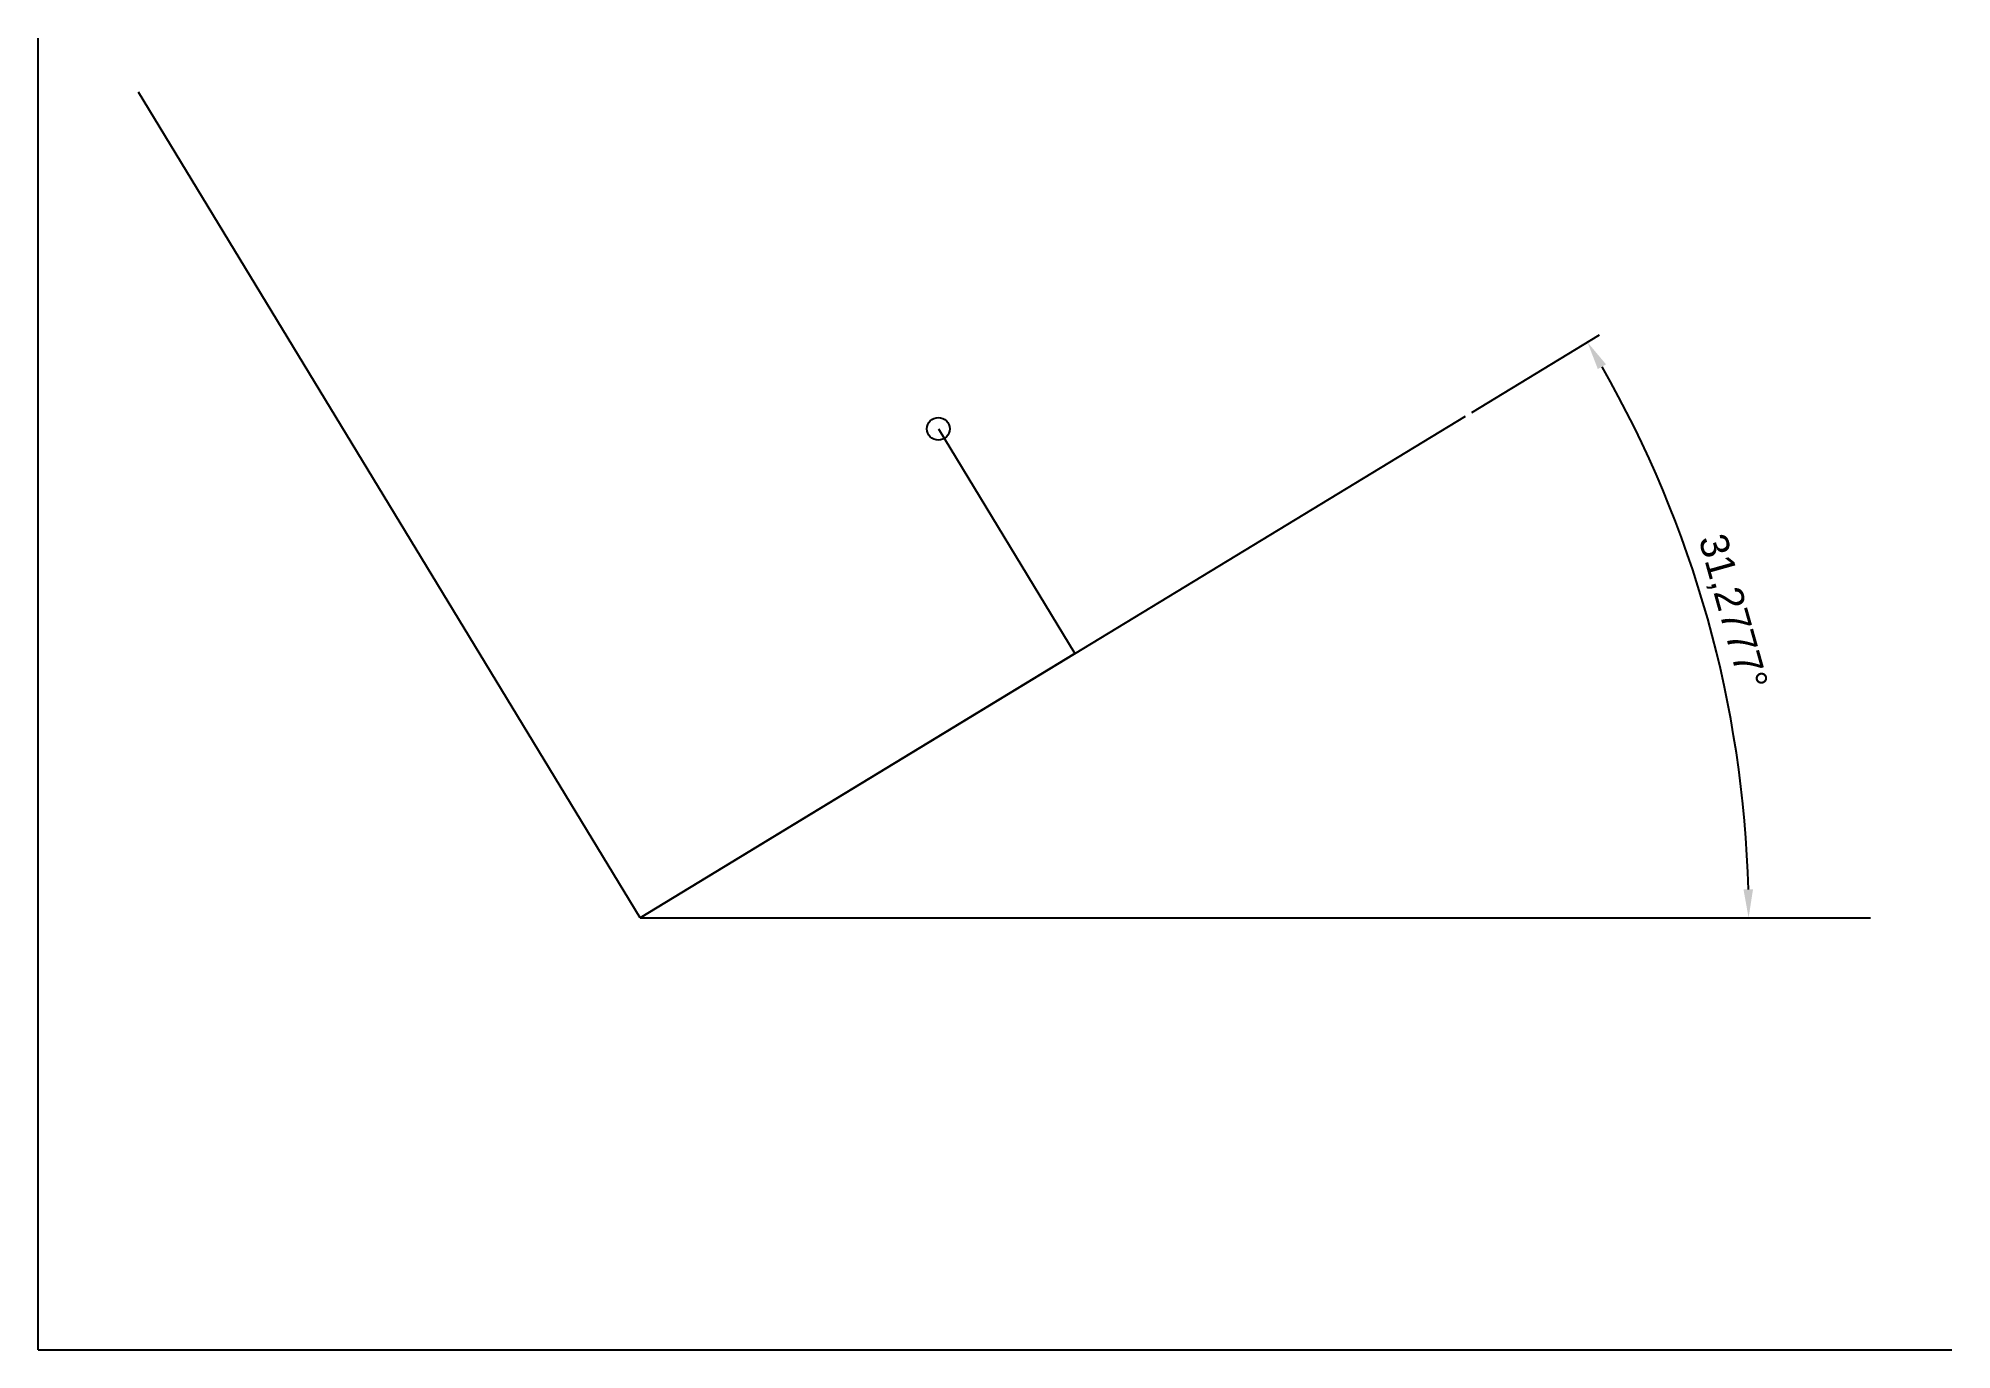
# Model space of a CAD drawing. Header units: millimetres. Extents: x 349 to 518, y 157 to 273.
import ezdxf

# ---------------------------------------------------------------- set-up
doc = ezdxf.new("R2010")
doc.units = ezdxf.units.MM
doc.styles.get("Standard").update_dxf_attribs({"font": 'arial.ttf'})
doc.dimstyles.new('ISO-25', dxfattribs={"dimtxt": 2.5, "dimasz": 2.5, "dimexe": 1.25, "dimexo": 0.625, "dimtad": 1, "dimtxsty": 'Standard', "dimcen": 2.5, "dimadec": 0, "dimazin": 0, "dimtfac": 1, "dimtmove": 0, "dimatfit": 3, "dimfxl": 1, "dimarcsym": 0})

# ---------------------------------------------------------------- blocks, each defined once
blk = doc.blocks.new('*D1')
at = {"color": 0, "lineweight": -2}
blk.add_line((475.55, 239.56), (486.82, 246.4), dxfattribs=at)
blk.add_arc((402.3, 195.05), 97.65, 1.467, 29.8107, dxfattribs=at)
at = {"color": 0}
for points in [[(487.38, 243.81), (486.66, 243.39), (485.75, 245.75)], [(499.49, 197.55), (500.33, 197.56), (499.94, 195.05)]]:
    blk.add_solid(points, dxfattribs=at)
at = {"layer": 'Defpoints', "color": 0}
for p in [(475.02, 239.23), (498.33, 212.73), (402.3, 195.05), (402.3, 195.05), (510.67, 195.05)]:
    blk.add_point(p, dxfattribs=at)
at = {"color": 0, "insert": (498.39, 221.96), "char_height": 2.5, "attachment_point": 5, "rotation": 285.6389}
blk.add_mtext('31,2777%%d', dxfattribs=at)

msp = doc.modelspace()

# ---------------------------------------------------------------- linework, layer by layer
for p, q in [((349.284, 156.995), (349.284, 272.533)), ((402.296, 195.055), (358.119, 267.776)), ((402.296, 195.055), (475.016, 239.231)), ((428.568, 238.127), (440.598, 218.323)), ((440.598, 218.323), (402.296, 195.055)), ((402.296, 195.055), (510.668, 195.055)), ((349.284, 156.995), (517.833, 156.995))]:
    msp.add_line(p, q)
msp.add_circle((428.568, 238.127), 1)

# ---------------------------------------------------------------- dimensions: what is measured, and where the dimension line sits
dim = msp.add_angular_dim_2l(base=(498.3293, 212.7253), line1=((402.2956, 195.0549), (475.0164, 239.2311)), line2=((402.2956, 195.0549), (510.6685, 195.0549)), dimstyle='ISO-25', override={"dimadec": 4})
dim.commit()
dim.dimension.update_dxf_attribs({"geometry": '*D1', "text_midpoint": (498.3898, 221.9552)})

doc.saveas('drawing.dxf')
